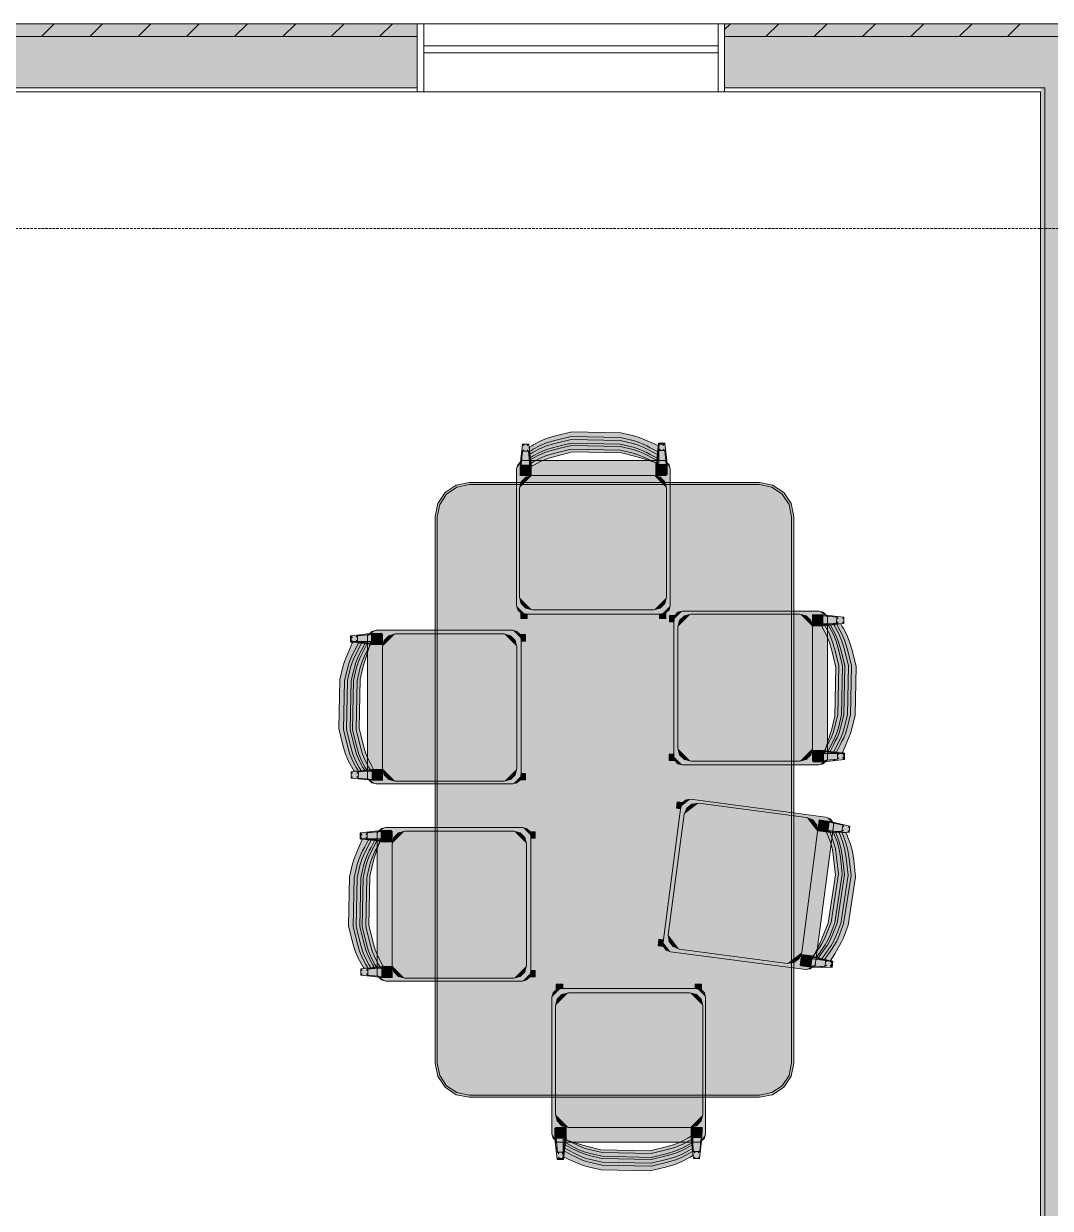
# Model space of a CAD drawing. Header units: inches. Extents: x 99 to 12024, y -5408 to 2559.
# Drawn here: x 8939 to 9059.3, y -4537.7 to -4399 of the extents above; entities that cross this region are included whole.
import ezdxf

# ---------------------------------------------------------------- set-up
doc = ezdxf.new("R2010")
doc.units = ezdxf.units.IN
doc.header["$LTSCALE"] = 96
doc.header["$MEASUREMENT"] = 0
doc.linetypes.add('Dash', pattern=[0.225, 0.15, -0.075])
for name, color, linetype, lineweight in [('Doors', 5, 'Continuous', 5), ('Walls_  Normal', 6, 'Continuous', 13), ('Windows', 5, 'Continuous', 5)]:
    doc.layers.add(name, color=color, linetype=linetype, lineweight=lineweight)
doc.layers.add('Furniture_ Interior', color=7, linetype='Continuous', lineweight=25, true_color=0x8080c0)
doc.layers.add('Hatch', color=7, linetype='Continuous', lineweight=0, true_color=0x919191)

# ---------------------------------------------------------------- blocks, each defined once
blk = doc.blocks.new('Seating_Chairs_Side Chairs_Ladder-back Chair')
at = {"layer": 'Furniture_ Interior', "color": 163, "lineweight": 0, "true_color": 0x8080c0, "transparency": 33554687}
for p, q in [((-8.3, 19.6), (-7.59, 19.59)), ((-7.6, 20.43), (-7.6, 20.43)), ((7.49, 19.51), (7.49, 19.57)), ((7.59, 20.43), (7.59, 20.43)), ((7.64, 19.68), (8.35, 19.68)), ((7.32, 18.02), (7.34, 18.18)), ((7.52, 19.21), (7.55, 19.19))]:
    blk.add_line(p, q, dxfattribs=at)
for points in [[(5.83, 20.42), (5.24, 20.67), (4.65, 20.84), (3.13, 21.2), (-2.61, 21.32), (-4.53, 20.85), (-5.5, 20.57), (-6.33, 20.22), (-7.05, 19.83), (-7.31, 19.69), (-7.59, 19.53)], [(7.51, 19.21), (5.83, 20.07), (5.24, 20.32), (4.65, 20.49), (3.13, 20.86), (-2.61, 20.97), (-4.53, 20.5), (-5.5, 20.22), (-6.33, 19.87), (-7.05, 19.48), (-7.31, 19.34), (-7.56, 19.2)], [(-8.3, 20.43), (-8.3, 20.43), (-8.57, 18.02), (-8.58, 16.77), (-7.32, 16.77), (-7.59, 19.59), (-7.59, 19.6), (-7.6, 19.6), (-7.6, 19.6), (-7.63, 19.63), (-7.63, 19.63), (-7.68, 19.69), (-7.68, 19.69), (-7.76, 19.76)], [(-8.14, 19.76), (-8.22, 19.69), (-8.22, 19.69), (-8.27, 19.63), (-8.27, 19.63), (-8.3, 19.6), (-8.3, 19.6), (-8.31, 19.6), (-8.31, 19.59), (-8.58, 16.77)], [(-8.15, 20.27), (-8.23, 20.35), (-8.28, 20.41), (-8.3, 20.43), (-7.6, 20.43), (-7.62, 20.41), (-7.67, 20.35), (-7.75, 20.27)], [(5.83, 19.64), (5.24, 19.88), (4.65, 20.06), (3.13, 20.42), (-2.61, 20.54), (-4.53, 20.07), (-5.5, 19.79), (-6.33, 19.44), (-7.05, 19.05), (-7.31, 18.91), (-7.48, 18.81)], [(5.83, 18.95), (5.24, 19.19), (4.65, 19.36), (3.13, 19.73), (-2.61, 19.84), (-4.53, 19.37), (-5.5, 19.09), (-6.33, 18.74), (-7.05, 18.35), (-7.31, 18.21), (-7.41, 18.16), (-7.45, 18.57), (-7.31, 18.65), (-7.05, 18.79), (-6.33, 19.18), (-5.5, 19.53), (-4.53, 19.81), (-2.61, 20.28), (3.13, 20.16), (4.65, 19.8), (5.24, 19.62), (5.83, 19.38), (7.44, 18.55)], [(7.51, 19.56), (6.66, 20.01), (6.24, 20.22), (5.83, 20.42)], [(7.51, 18.78), (6.66, 19.23), (6.24, 19.44), (5.83, 19.64)], [(7.64, 20.51), (7.64, 20.51), (7.37, 18.1), (7.37, 16.85), (8.62, 16.85), (8.35, 19.68), (8.35, 19.68), (8.35, 19.68), (8.34, 19.68), (8.31, 19.71), (8.31, 19.71), (8.26, 19.77), (8.26, 19.77), (8.18, 19.85)], [(7.8, 19.85), (7.73, 19.77), (7.73, 19.77), (7.67, 19.71), (7.67, 19.71), (7.64, 19.68), (7.64, 19.68), (7.64, 19.68), (7.64, 19.68), (7.37, 16.85)], [(7.75, 20.27), (7.67, 20.35), (7.61, 20.41), (7.59, 20.43), (8.3, 20.43), (8.28, 20.41), (8.22, 20.35), (8.14, 20.27)], [(7.79, 20.36), (7.71, 20.44), (7.66, 20.49), (7.64, 20.51), (8.35, 20.51), (8.33, 20.49), (8.27, 20.44), (8.19, 20.36)], [(8.41, 19.46), (8.44, 19.2), (8.4, 19.18)], [(-7.51, 19.08), (-7.48, 18.81), (-7.52, 18.79)], [(-7.35, 18.19), (-7.33, 18.02), (-7.32, 16.77)], [(7.44, 18.52), (7.4, 18.14), (6.66, 18.53), (6.24, 18.75), (5.83, 18.95)], [(8.57, 18.58), (8.59, 18.4), (8.59, 17.15)], [(8.57, 16.77), (7.32, 16.77), (7.32, 18.02)]]:
    blk.add_lwpolyline(points, dxfattribs=at)
for points in [[(5.39, 18.85), (4.8, 19.02), (3.28, 19.39), (-2.46, 19.51), (-4.38, 19.03), (-5.34, 18.76), (-6.18, 18.41), (-6.9, 18.02), (-7.16, 17.88), (-7.5, 17.7), (-7.5, 20.08), (-7.22, 20.24), (-6.96, 20.38), (-6.23, 20.77), (-5.4, 21.12), (-4.44, 21.4), (-2.52, 21.87), (3.22, 21.76), (4.74, 21.39), (5.34, 21.22), (6.75, 20.63), (7.67, 20.23), (7.67, 20.16), (7.67, 18.14)], [(-8.57, 16.77), (-8.57, 18.02), (-8.3, 20.43), (-8.3, 20.44), (-7.57, 20.43), (-7.3, 18.02), (-7.29, 16.77)], [(7.37, 16.86), (7.37, 18.11), (7.64, 20.52), (7.64, 20.52), (8.37, 20.52), (8.64, 18.1), (8.65, 16.86)], [(8.87, 18.02), (9, 17.52), (9, 1.51), (8.87, 1.01), (8.5, 0.65), (8, 0.51), (-8, 0.51), (-8.5, 0.65), (-8.87, 1.01), (-9, 1.51), (-9, 17.52), (-8.87, 18.02), (-8.37, 18.52), (8.37, 18.52)], [(-8.47, 1.76), (-8.67, 2.51), (-8.67, 15.27), (-8.47, 16.02), (-7.92, 16.57), (-7.17, 16.77), (7.07, 16.77), (7.82, 16.57), (8.37, 16.02), (8.57, 15.27), (8.57, 2.51), (8.37, 1.76), (7.82, 1.21), (7.07, 1.01), (-7.17, 1.01), (-7.92, 1.21)], [(-7.76, 0.51), (-7.76, 0.01), (-8.51, 0.01), (-8.51, 0.65)], [(8.49, 0), (7.74, 0), (7.74, 0.5), (8.49, 0.63)]]:
    blk.add_lwpolyline(points, close=True, dxfattribs=at)
at = {"layer": 'Furniture_ Interior', "lineweight": 0, "transparency": 33554687}
blk.add_lwpolyline([(7.75, 19.76), (7.68, 19.69), (7.68, 19.69), (7.62, 19.63), (7.62, 19.63), (7.59, 19.6), (7.59, 19.6), (7.59, 19.6), (7.59, 19.59), (7.32, 16.77)], dxfattribs=at)
at = {"layer": 'Furniture_ Interior', "color": 7, "lineweight": 0, "true_color": 0xffffff, "transparency": 33554687}
for points in [[(-6.23, 20.77), (-5.4, 21.12), (-6.23, 20.77), (-5.34, 18.76)], [(-5.4, 21.12), (-4.44, 21.4), (-5.4, 21.12), (-4.38, 19.03)], [(-5.34, 18.76), (-5.4, 21.12), (-5.34, 18.76), (-4.38, 19.03)], [(-4.44, 21.4), (-2.52, 21.87), (-4.44, 21.4), (-2.46, 19.51)], [(-4.38, 19.03), (-4.44, 21.4), (-4.38, 19.03), (-2.46, 19.51)], [(-2.46, 19.51), (-2.52, 21.87), (-2.46, 19.51), (3.22, 21.76)], [(3.28, 19.39), (-2.46, 19.51), (3.28, 19.39), (3.22, 21.76)], [(3.28, 19.39), (3.22, 21.76), (3.28, 19.39), (4.74, 21.39)], [(4.8, 19.02), (3.28, 19.39), (4.8, 19.02), (4.74, 21.39)], [(4.8, 19.02), (4.74, 21.39), (4.8, 19.02), (5.34, 21.22)], [(5.39, 18.85), (4.8, 19.02), (5.39, 18.85), (5.34, 21.22)], [(5.34, 21.22), (6.75, 20.63), (5.34, 21.22), (5.39, 18.85)], [(-8.57, 18.02), (-8.3, 20.43), (-8.57, 18.02), (-7.57, 20.43)], [(-7.57, 20.43), (-7.3, 18.02), (-7.57, 20.43), (-8.57, 18.02)], [(-8.3, 20.44), (-7.57, 20.43), (-8.3, 20.44), (-8.3, 20.43)], [(-7.5, 20.08), (-7.22, 20.24), (-7.5, 20.08), (-6.18, 18.41)], [(-6.9, 18.02), (-7.5, 20.08), (-6.9, 18.02), (-6.18, 18.41)], [(-7.5, 17.7), (-7.5, 20.08), (-7.5, 17.7), (-7.16, 17.88)], [(-7.16, 17.88), (-7.5, 20.08), (-7.16, 17.88), (-6.9, 18.02)], [(-6.18, 18.41), (-7.22, 20.24), (-6.18, 18.41), (-6.96, 20.38)], [(-5.34, 18.76), (-6.96, 20.38), (-5.34, 18.76), (-6.23, 20.77)], [(-5.34, 18.76), (-6.18, 18.41), (-5.34, 18.76), (-6.96, 20.38)], [(6.75, 20.63), (7.67, 20.16), (6.75, 20.63), (5.39, 18.85)], [(5.39, 18.85), (7.67, 20.16), (5.39, 18.85), (7.67, 18.14)], [(7.67, 20.23), (7.67, 20.16), (7.67, 20.23), (6.75, 20.63)], [(7.37, 18.11), (7.64, 20.52), (7.37, 18.11), (8.37, 20.52)], [(8.37, 20.52), (8.64, 18.1), (8.37, 20.52), (7.37, 18.11)], [(9, 17.52), (-9, 17.52), (9, 17.52), (-8.37, 18.52)], [(-8.87, 18.02), (-8.37, 18.52), (-8.87, 18.02), (-9, 17.52)], [(8.37, 18.52), (9, 17.52), (8.37, 18.52), (-8.37, 18.52)], [(7.37, 18.11), (8.64, 18.1), (7.37, 18.11), (7.37, 16.86)], [(7.37, 16.86), (8.64, 18.1), (7.37, 16.86), (8.65, 16.86)], [(8.37, 18.52), (8.87, 18.02), (8.37, 18.52), (9, 17.52)], [(-9, 1.51), (-9, 17.52), (-9, 1.51), (9, 1.51)], [(9, 1.51), (-9, 17.52), (9, 1.51), (9, 17.52)], [(-8.67, 15.27), (-8.47, 16.02), (-8.67, 15.27), (-7.17, 16.77)], [(-8.67, 15.27), (-7.17, 16.77), (-8.67, 15.27), (-7.17, 1.01)], [(-8.57, 18.02), (-7.3, 18.02), (-8.57, 18.02), (-8.57, 16.77)], [(-8.57, 16.77), (-7.3, 18.02), (-8.57, 16.77), (-7.29, 16.77)], [(-8.47, 16.02), (-7.92, 16.57), (-8.47, 16.02), (-7.17, 16.77)], [(-7.17, 16.77), (7.07, 16.77), (-7.17, 16.77), (7.07, 1.01)], [(7.07, 1.01), (-7.17, 1.01), (7.07, 1.01), (-7.17, 16.77)], [(7.82, 16.57), (8.37, 16.02), (7.82, 16.57), (7.07, 16.77)], [(7.07, 16.77), (8.37, 16.02), (7.07, 16.77), (8.57, 15.27)], [(7.07, 16.77), (8.57, 15.27), (7.07, 16.77), (8.57, 2.51)], [(7.07, 16.77), (8.57, 2.51), (7.07, 16.77), (7.07, 1.01)], [(-8.67, 2.51), (-8.67, 15.27), (-8.67, 2.51), (-7.17, 1.01)], [(8, 0.51), (-8, 0.51), (8, 0.51), (-9, 1.51)], [(9, 1.51), (8, 0.51), (9, 1.51), (-9, 1.51)], [(-8, 0.51), (-8.87, 1.01), (-8, 0.51), (-9, 1.51)], [(-8.67, 2.51), (-7.17, 1.01), (-8.67, 2.51), (-8.47, 1.76)], [(-8.47, 1.76), (-7.17, 1.01), (-8.47, 1.76), (-7.92, 1.21)], [(8.57, 2.51), (8.37, 1.76), (8.57, 2.51), (7.07, 1.01)], [(8.37, 1.76), (7.82, 1.21), (8.37, 1.76), (7.07, 1.01)], [(9, 1.51), (8.87, 1.01), (9, 1.51), (8, 0.51)], [(-8.5, 0.65), (-8.87, 1.01), (-8.5, 0.65), (-8, 0.51)], [(-7.76, 0.51), (-8.51, 0.01), (-7.76, 0.51), (-8.51, 0.65)], [(-7.76, 0.01), (-8.51, 0.01), (-7.76, 0.01), (-7.76, 0.51)], [(8.49, 0), (7.74, 0.5), (8.49, 0), (8.49, 0.63)], [(7.74, 0), (7.74, 0.5), (7.74, 0), (8.49, 0)], [(8.87, 1.01), (8.5, 0.65), (8.87, 1.01), (8, 0.51)]]:
    blk.add_solid(points, dxfattribs=at)
blk = doc.blocks.new('Tables_Dining Tables_Rectangular_Rect Pedestal')
at = {"layer": 'Furniture_ Interior', "color": 163, "lineweight": 0, "true_color": 0x8080c0, "transparency": 33554687}
for points in [[(-36, 4), (-36, 38), (-35.7, 39.53), (-34.83, 40.83), (-33.53, 41.7), (-32, 42), (32, 42), (33.53, 41.7), (34.83, 40.83), (35.7, 39.53), (36, 38), (36, 4), (35.7, 2.47), (34.83, 1.17), (33.53, 0.3), (32, 0), (-32, 0), (-33.53, 0.3), (-34.83, 1.17), (-35.7, 2.47)], [(-35.75, 4), (-35.75, 38), (-35.46, 39.44), (-34.65, 40.65), (-33.44, 41.46), (-32, 41.75), (32, 41.75), (33.44, 41.46), (34.65, 40.65), (35.46, 39.44), (35.75, 38), (35.75, 4), (35.46, 2.56), (34.65, 1.35), (33.44, 0.54), (32, 0.25), (-32, 0.25), (-33.44, 0.54), (-34.65, 1.35), (-35.46, 2.56)]]:
    blk.add_lwpolyline(points, close=True, dxfattribs=at)
at = {"layer": 'Furniture_ Interior', "color": 7, "lineweight": 0, "true_color": 0xffffff, "transparency": 33554687}
for points in [[(-36, 38), (-34.83, 40.83), (-36, 38), (-32, 42)], [(-36, 4), (-36, 38), (-36, 4), (-32, 42)], [(-36, 4), (-32, 42), (-36, 4), (-32, 0)], [(-35.75, 38), (-33.44, 41.46), (-35.75, 38), (-32, 41.75)], [(-32, 41.75), (-32, 0.25), (-32, 41.75), (-35.75, 38)], [(-34.83, 40.83), (-33.53, 41.7), (-34.83, 40.83), (-32, 42)], [(32, 42), (32, 0), (32, 42), (-32, 42)], [(-32, 42), (32, 0), (-32, 42), (-32, 0)], [(32, 41.75), (32, 0.25), (32, 41.75), (-32, 41.75)], [(-32, 41.75), (32, 0.25), (-32, 41.75), (-32, 0.25)], [(33.53, 41.7), (34.83, 40.83), (33.53, 41.7), (32, 42)], [(34.83, 40.83), (36, 38), (34.83, 40.83), (32, 42)], [(36, 38), (32, 0), (36, 38), (32, 42)], [(33.44, 41.46), (35.75, 38), (33.44, 41.46), (32, 41.75)], [(35.75, 38), (32, 0.25), (35.75, 38), (32, 41.75)], [(-36, 38), (-35.7, 39.53), (-36, 38), (-34.83, 40.83)], [(-34.65, 40.65), (-33.44, 41.46), (-34.65, 40.65), (-35.75, 38)], [(-35.75, 38), (-35.46, 39.44), (-35.75, 38), (-34.65, 40.65)], [(33.44, 41.46), (34.65, 40.65), (33.44, 41.46), (35.46, 39.44)], [(35.46, 39.44), (35.75, 38), (35.46, 39.44), (33.44, 41.46)], [(35.7, 39.53), (36, 38), (35.7, 39.53), (34.83, 40.83)], [(-35.75, 38), (-32, 0.25), (-35.75, 38), (-35.75, 4)], [(35.75, 4), (32, 0.25), (35.75, 4), (35.75, 38)], [(36, 4), (32, 0), (36, 4), (36, 38)], [(-32, 0), (-34.83, 1.17), (-32, 0), (-36, 4)], [(-36, 4), (-34.83, 1.17), (-36, 4), (-35.7, 2.47)], [(-35.75, 4), (-32, 0.25), (-35.75, 4), (-34.65, 1.35)], [(-35.46, 2.56), (-35.75, 4), (-35.46, 2.56), (-34.65, 1.35)], [(35.75, 4), (34.65, 1.35), (35.75, 4), (32, 0.25)], [(36, 4), (34.83, 1.17), (36, 4), (32, 0)], [(35.75, 4), (35.46, 2.56), (35.75, 4), (34.65, 1.35)], [(36, 4), (35.7, 2.47), (36, 4), (34.83, 1.17)], [(-33.53, 0.3), (-34.83, 1.17), (-33.53, 0.3), (-32, 0)], [(-33.44, 0.54), (-34.65, 1.35), (-33.44, 0.54), (-32, 0.25)], [(34.65, 1.35), (33.44, 0.54), (34.65, 1.35), (32, 0.25)], [(34.83, 1.17), (33.53, 0.3), (34.83, 1.17), (32, 0)]]:
    blk.add_solid(points, dxfattribs=at)

msp = doc.modelspace()

# ---------------------------------------------------------------- linework, layer by layer
at = {"layer": 'Doors', "linetype": 'Dash', "ltscale": 0.02, "transparency": 33554687}
msp.add_line((7915.12, -4423), (9355.12, -4423), dxfattribs=at)
at = {"layer": 'Hatch', "color": 1, "transparency": 33554687}
for p, q in [((8941.11, -4400.5), (8942.61, -4399)), ((8946.76, -4400.5), (8948.26, -4399)), ((8952.42, -4400.5), (8953.92, -4399)), ((8958.08, -4400.5), (8959.58, -4399)), ((8963.73, -4400.5), (8965.23, -4399)), ((8969.39, -4400.5), (8970.89, -4399)), ((8975.05, -4400.5), (8976.55, -4399)), ((8980.7, -4400.5), (8982.2, -4399)), ((9021.12, -4399.69), (9021.8, -4399)), ((9025.96, -4400.5), (9027.46, -4399)), ((9031.62, -4400.5), (9033.12, -4399)), ((9037.27, -4400.5), (9038.77, -4399)), ((9042.93, -4400.5), (9044.43, -4399)), ((9048.59, -4400.5), (9050.09, -4399)), ((9054.24, -4400.5), (9055.74, -4399))]:
    msp.add_line(p, q, dxfattribs=at)
at = {"layer": 'Walls_  Normal', "transparency": 33554687}
for p, q in [((8873.12, -4399), (8985.12, -4399)), ((8985.12, -4399), (8985.12, -4407)), ((9021.12, -4399), (9089.12, -4399)), ((9021.12, -4399), (9021.12, -4407)), ((8873.12, -4400.5), (8985.12, -4400.5)), ((8985.12, -4400.5), (8985.12, -4406.5)), ((9021.12, -4400.5), (9089.12, -4400.5)), ((9021.12, -4400.5), (9021.12, -4406.5)), ((8916.62, -4406.5), (8985.12, -4406.5)), ((9021.12, -4406.5), (9058.62, -4406.5)), ((9058.62, -4775.5), (9058.62, -4406.5)), ((8917.12, -4407), (8985.12, -4407)), ((9021.12, -4407), (9058.12, -4407)), ((9058.12, -4775), (9058.12, -4407))]:
    msp.add_line(p, q, dxfattribs=at)
at = {"layer": 'Walls_  Normal', "color": 252, "true_color": 0x949494, "transparency": 33554687}
for points in [[(8873.12, -4399), (8985.12, -4399), (8873.12, -4400.5), (8985.12, -4400.5)], [(9021.12, -4399), (9089.12, -4399), (9021.12, -4400.5), (9089.12, -4400.5)], [(8873.12, -4400.5), (8985.12, -4400.5), (8873.12, -4406.5), (8985.12, -4406.5)], [(9021.12, -4400.5), (9089.12, -4400.5), (9021.12, -4406.5), (9089.12, -4406.5)], [(9058.62, -4775.5), (9058.62, -4406.5), (9062.12, -4775.5), (9062.12, -4406.5)]]:
    msp.add_solid(points, dxfattribs=at)
at = {"layer": 'Walls_  Normal', "color": 236, "true_color": 0x7a003d, "transparency": 33554687}
msp.add_solid([(9058.12, -4775.5), (9058.12, -4406.5), (9058.62, -4775.5), (9058.62, -4406.5)], dxfattribs=at)
at = {"layer": 'Windows', "transparency": 33554687}
for p, q in [((8985.12, -4399), (9021.12, -4399)), ((8985.87, -4399), (8985.12, -4399)), ((8985.12, -4399), (8985.12, -4407)), ((8985.87, -4399), (8985.87, -4407)), ((9021.12, -4399), (9020.37, -4399)), ((9020.37, -4399), (9020.37, -4407)), ((9021.12, -4399), (9021.12, -4407)), ((9020.37, -4401.6), (8985.87, -4401.6)), ((9020.37, -4402.4), (8985.87, -4402.4)), ((8985.12, -4407), (9021.12, -4407)), ((8985.87, -4407), (8985.12, -4407)), ((9021.12, -4407), (9020.37, -4407))]:
    msp.add_line(p, q, dxfattribs=at)

# ---------------------------------------------------------------- block references
at = {"layer": 'Furniture_ Interior', "transparency": 33554687}
msp.add_blockref('Seating_Chairs_Side Chairs_Ladder-back Chair', (9005.75, -4468.67), dxfattribs=at)
for name, p, rotation in [('Tables_Dining Tables_Rectangular_Rect Pedestal', (8987.21, -4488.74), 270), ('Seating_Chairs_Side Chairs_Ladder-back Chair', (9014.64, -4476.81), 270), ('Seating_Chairs_Side Chairs_Ladder-back Chair', (8997.81, -4479.05), 90), ('Seating_Chairs_Side Chairs_Ladder-back Chair', (9014.44, -4498.57), 262.5000000000001), ('Seating_Chairs_Side Chairs_Ladder-back Chair', (8998.94, -4502.13), 90), ('Seating_Chairs_Side Chairs_Ladder-back Chair', (9009.89, -4511.5), 179.9999999999999)]:
    msp.add_blockref(name, p, dxfattribs=dict(at, rotation=rotation))

doc.saveas('drawing.dxf')
